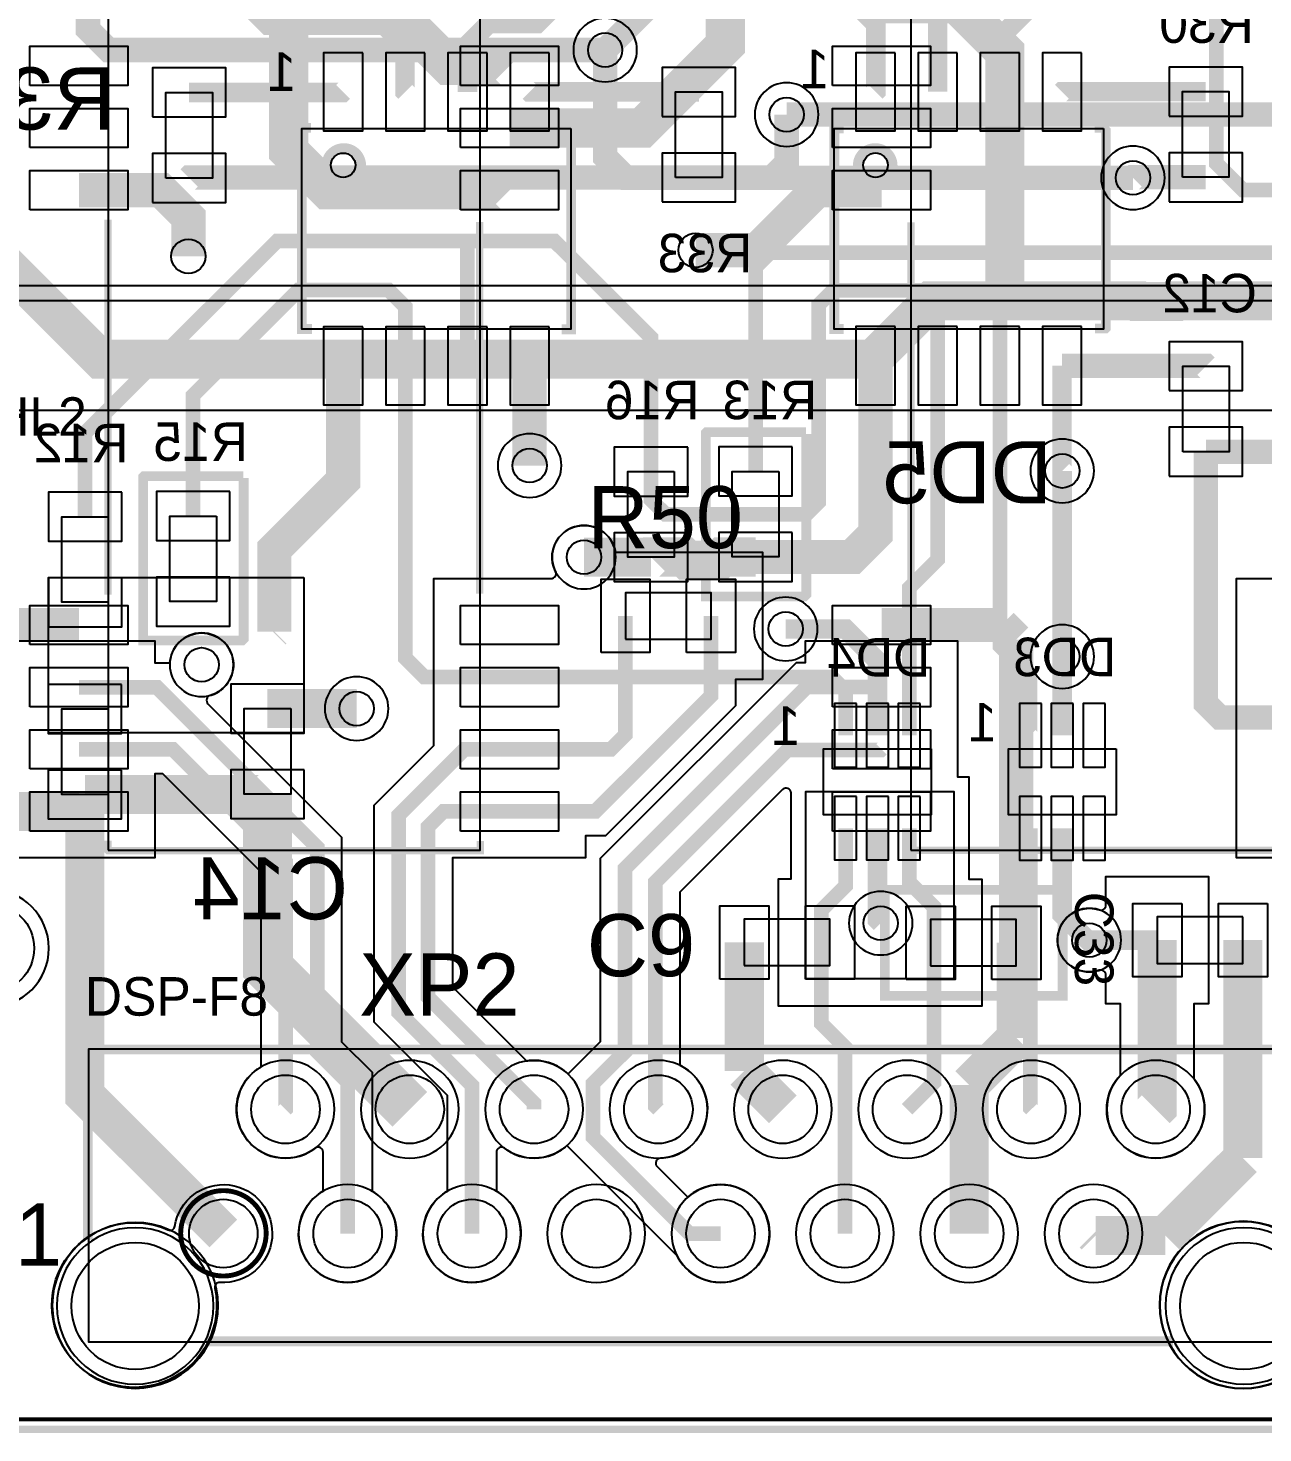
# Model space of a CAD drawing. Extents: x 0 to 112, y -6 to 118.
# Drawn here: x 63.51 to 88.74, y -0.08 to 28.64 of the extents above; entities that cross this region are included whole.
import ezdxf

# ---------------------------------------------------------------- set-up
doc = ezdxf.new("R2010")
doc.units = 0
for name, color, linetype in [('BOARD_GEOMETRY_OUTLINE', 1, 'CONTINUOUS'), ('ETCH_BOTTOM', 5, 'CONTINUOUS'), ('ETCH_GND', 3, 'CONTINUOUS'), ('ETCH_PWR', 4, 'CONTINUOUS'), ('ETCH_TOP', 2, 'CONTINUOUS'), ('MANUFACTURING_NO_PROBE_BOTTOM', 6, 'CONTINUOUS'), ('MANUFACTURING_NO_PROBE_TOP', 7, 'CONTINUOUS'), ('PACKAGE_GEOMETR_ASSEMBLY_BOTTO', 8, 'CONTINUOUS'), ('PACKAGE_GEOMETRY_ASSEMBLY_TOP', 9, 'CONTINUOUS'), ('PIN_BOTTOM', 17, 'CONTINUOUS'), ('PIN_GND', 15, 'CONTINUOUS'), ('PIN_PWR', 16, 'CONTINUOUS'), ('PIN_TOP', 14, 'CONTINUOUS'), ('REF_DES_SILKSCREEN_BOTTOM', 18, 'CONTINUOUS'), ('REF_DES_SILKSCREEN_TOP', 19, 'CONTINUOUS'), ('VIA_CLASS_BOTTOM', 29, 'CONTINUOUS'), ('VIA_CLASS_GND', 27, 'CONTINUOUS'), ('VIA_CLASS_PWR', 28, 'CONTINUOUS'), ('VIA_CLASS_TOP', 26, 'CONTINUOUS')]:
    doc.layers.add(name, color=color, linetype=linetype)

msp = doc.modelspace()

# ---------------------------------------------------------------- linework, layer by layer
at = {"layer": 'BOARD_GEOMETRY_OUTLINE', "const_width": 0.15}
msp.add_lwpolyline([(112.2, 118.2), (0, 118.2), (0, 0), (112.2, 0)], close=True, dxfattribs=at)
at = {"layer": 'ETCH_BOTTOM'}
for points, const_width in [([(84.7296, 31.486), (84.7266, 31.483), (84.7266, 29.8094), (83.366, 28.4488), (83.366, 27.3383)], 0.4), ([(68.0356, 30.3166), (68.0356, 29.0779), (68.4116, 28.7019), (70.7883, 28.7019), (71.2123, 28.2779), (71.2123, 27.3439), (71.219, 27.3372)], 0.4), ([(72.489, 27.3372), (72.489, 28.2952), (72.9303, 28.7365), (73.9124, 28.7365), (74.2711, 29.0952), (74.2711, 30.3098), (74.278, 30.3167)], 0.4), ([(82.096, 27.3383), (82.096, 29.989), (82.0972, 29.9902)], 0.4), ([(77.411, 29.5199), (76.6295, 29.5199), (75.3024, 28.1928)], 0.5), ([(80.826, 27.3383), (80.8341, 27.3464), (80.8341, 28.7216), (80.0358, 29.5199), (79.161, 29.5199)], 0.4), ([(66.8029, 27.3254), (69.9372, 27.3254), (69.949, 27.3372)], 0.4), ([(77.2165, 27.3366), (73.7596, 27.3366), (73.759, 27.3372)], 0.4), ([(87.5719, 27.3422), (84.6399, 27.3422), (84.636, 27.3383)], 0.4), ([(79.0099, 26.8728), (79.0099, 25.8866), (78.7099, 25.5866), (77.2165, 25.5866)], 0.5), ([(66.8029, 25.5754), (66.8141, 25.5866), (77.2165, 25.5866)], 0.5), ([(86.0846, 25.5798), (86.097, 25.5922), (87.5719, 25.5922)], 0.5), ([(64.6766, 18.6531), (64.6766, 20.366), (68.599, 24.2884), (72.4405, 24.2884)], 0.3), ([(72.489, 21.7372), (72.489, 24.2399), (72.4405, 24.2884)], 0.3), ([(72.4405, 24.2884), (74.2649, 24.2884), (76.2378, 22.3155), (76.2378, 19.5757)], 0.3), ([(83.366, 24.0502), (78.6742, 24.0502), (78.3742, 23.7502), (78.3742, 19.5794)], 0.3), ([(83.366, 21.7383), (83.366, 24.0502)], 0.3), ([(83.366, 24.0502), (90.678, 24.0502), (91.762, 22.9662), (91.762, 21.7372)], 0.3), ([(66.8839, 18.6668), (66.8839, 21.1312), (69.0401, 23.2874), (70.8738, 23.2874), (71.219, 22.9422), (71.219, 21.7372)], 0.3), ([(76.2378, 19.5757), (76.2378, 19.0011), (76.5377, 18.7012), (79.4125, 18.7012), (79.6631, 18.9518), (79.6631, 22.9812), (79.9631, 23.2812), (81.796, 23.2812), (82.096, 22.9812), (82.096, 21.7383)], 0.3), ([(69.949, 21.7372), (69.949, 19.3928), (68.5437, 17.9875), (68.5437, 16.304)], 0.7), ([(71.219, 21.7372), (71.219, 15.7645), (71.609, 15.3745), (79.9367, 15.3745), (80.215, 15.0962), (80.215, 14.1859)], 0.3), ([(73.759, 21.7372), (73.759, 19.6988)], 0.7), ([(80.826, 21.7383), (80.826, 18.3068), (80.3486, 17.8294), (78.3742, 17.8294)], 0.7), ([(82.096, 21.7383), (82.096, 17.7796), (81.515, 17.1986), (81.515, 14.1859)], 0.3), ([(83.9903, 14.1857), (83.9793, 14.1967), (83.9793, 15.3992), (83.366, 16.0125), (83.366, 21.7383)], 0.3), ([(84.636, 21.7383), (87.5683, 21.7383), (87.576, 21.7306)], 0.5), ([(84.636, 21.7383), (84.636, 19.594), (84.6403, 19.5897)], 0.4), ([(87.576, 19.9806), (89.9589, 19.9806), (90.4589, 20.4806), (90.4589, 21.7041), (90.492, 21.7372)], 0.5), ([(91.7572, 14.5472), (87.8656, 14.5472), (87.576, 14.8368), (87.576, 19.9806)], 0.5), ([(84.6403, 19.5897), (84.6403, 15.7935)], 0.4), ([(76.2378, 17.8257), (74.869, 17.8257)], 0.8), ([(78.3742, 17.8294), (77.6899, 17.8294), (77.6244, 17.7639), (76.9839, 17.7639), (76.9184, 17.8294), (76.2415, 17.8294), (76.2378, 17.8257)], 0.8), ([(68.5437, 16.304), (68.5281, 16.2884)], 0.7), ([(78.9907, 16.3579), (80.2171, 16.3579), (80.865, 15.71), (80.865, 14.1859)], 0.4), ([(84.6403, 15.7935), (84.6403, 14.1857)], 0.4), ([(68.4023, 14.7307), (70.225, 14.7307)], 0.8), ([(64.6733, 12.9749), (68.3965, 12.9749), (68.4023, 12.9807)], 0.8), ([(67.5, 4), (64.6733, 6.8267), (64.6733, 12.9749)], 0.8), ([(71.31, 6.54), (68.4023, 9.4477), (68.4023, 12.9807)], 1), ([(80.2, 4), (80.2, 7.8139), (79.7216, 8.2923), (79.7216, 10.6124), (80.215, 11.1058), (80.215, 12.2859)], 0.3), ([(80.865, 12.2859), (80.865, 10.4116), (80.9323, 10.3443)], 0.4), ([(81.47, 6.54), (82.0202, 7.0902), (82.0202, 10.6763), (81.515, 11.1815), (81.515, 12.2859)], 0.3), ([(84.01, 6.54), (83.9903, 6.5597), (83.9903, 12.2857)], 0.3), ([(85.1935, 9.9976), (85.166, 9.9976), (84.6403, 10.5233), (84.6403, 12.2857)], 0.4)]:
    msp.add_lwpolyline(points, dxfattribs=dict(at, const_width=const_width))
msp.add_lwpolyline([(69.1453, 17.4107), (69.1453, 14.2347), (63.9268, 14.2347), (63.9268, 17.4107)], close=True, dxfattribs=at)
at = {"layer": 'ETCH_GND'}
for points in [[(75.3024, 28.8429, 1), (75.3024, 27.5427, 1)], [(79.0099, 27.5229, 1), (79.0099, 26.2227, 1)], [(86.0846, 26.2299, 1), (86.0846, 24.9297, 1)], [(74.869, 18.4758, 1), (74.869, 17.1756, 1)], [(67.058, 16.2763, 1), (67.058, 14.9761, 1)], [(70.225, 15.3808, 1), (70.225, 14.0806, 1)], [(80.9323, 10.9944, 1), (80.9323, 9.6942, 1)], [(85.1935, 10.6477, 1), (85.1935, 9.3475, 1)], [(68.77, 7.5401, 1), (68.77, 5.5399, 1)], [(73.85, 7.5401, 1), (73.85, 5.5399, 1)], [(76.39, 7.5401, 1), (76.39, 5.5399, 1)], [(81.47, 7.5401, 1), (81.47, 5.5399, 1)], [(84.01, 7.5401, 1), (84.01, 5.5399, 1)], [(86.55, 7.5401, 1), (86.55, 5.5399, 1)], [(70.04, 5.0001, 1), (70.04, 2.9999, 1)], [(72.58, 5.0001, 1), (72.58, 2.9999, 1)], [(77.66, 5.0001, 1), (77.66, 2.9999, 1)], [(80.2, 5.0001, 1), (80.2, 2.9999, 1)], [(65.7016, 4.2257, 1), (65.7016, 0.8359, 1)], [(88.3378, 4.2499, 1), (88.3378, 0.8295, 1)]]:
    msp.add_lwpolyline(points, format="xyb", close=True, dxfattribs=at)
msp.add_lwpolyline([(92.5331, 23.3727), (46.1591, 23.3727), (46.1472, 23.344), (46.1472, 21.8965), (42.4068, 21.8965), (42.4068, 14.9748), (44.0693, 13.3123), (53.5849, 13.3123), (53.6995, 13.1977), (53.6995, 9.0703), (53.7435, 9.0263), (59.6306, 9.0263), (59.6306, 0.2057), (0.1868, 0.2057)], dxfattribs=at)
msp.add_lwpolyline([(59.9307, 0.206), (59.9307, 9.3264), (53.9996, 9.3264), (53.9996, 13.3453), (53.7336, 13.6113), (53.7103, 13.6113), (53.7092, 13.6124), (44.1944, 13.6124), (42.7112, 15.0956), (42.7112, 21.56), (46.4617, 21.56), (46.4617, 23.0726), (92.8254, 23.0726), (92.8257, 23.0724), (95.8505, 23.0724), (95.8505, 20.9869), (98.15, 20.9869), (98.1512, 20.9857), (98.2659, 20.9857), (98.2659, 13.1325), (111.8096, 13.1325), (111.8096, 0.206)], close=True, dxfattribs=at)
at = {"layer": 'ETCH_PWR', "const_width": 0.5}
for points in [[(74.6668, 58.7208), (74.6668, 35.1484), (74.156, 34.6376), (64.9178, 34.6376), (64.7373, 34.4571), (64.7373, 28.6088), (65.1533, 28.1928), (75.3024, 28.1928)], [(86.0846, 25.5798), (75.7285, 25.5798), (75.3024, 26.0059), (75.3024, 28.1928)], [(98.6912, 22.5141), (94.3325, 26.8728), (79.0099, 26.8728)]]:
    msp.add_lwpolyline(points, dxfattribs=at)
at = {"layer": 'ETCH_PWR'}
msp.add_lwpolyline([(111.7798, 0.1784), (59.9303, 0.1784), (59.9303, 8.5636), (59.9299, 8.564), (59.9299, 9.1208), (59.9296, 9.1211), (59.9296, 9.3252), (54.8318, 9.3252), (54.8302, 9.3268), (53.9998, 9.3268), (53.9998, 13.3216), (53.9843, 13.3372), (53.9843, 13.3403), (53.7117, 13.6129), (44.1979, 13.6129), (42.708, 15.1028), (42.708, 21.5355), (46.4611, 21.5355), (46.4611, 23.0725), (95.8504, 23.0725)], dxfattribs=at)
for points in [[(73.759, 20.3489, 1), (73.759, 19.0487, 1)], [(84.6403, 20.2398, 1), (84.6403, 18.9396, 1)], [(78.9907, 17.008, 1), (78.9907, 15.7078, 1)], [(84.6403, 16.4436, 1), (84.6403, 15.1434, 1)], [(62.7373, 11.0326, 1), (62.7373, 8.6324, 1)], [(68.77, 7.5401, 1), (68.77, 5.5399, 1)], [(71.31, 7.5401, 1), (71.31, 5.5399, 1)], [(73.85, 7.5401, 1), (73.85, 5.5399, 1)], [(76.39, 7.5401, 1), (76.39, 5.5399, 1)], [(78.93, 7.5401, 1), (78.93, 5.5399, 1)], [(81.47, 7.5401, 1), (81.47, 5.5399, 1)], [(84.01, 7.5401, 1), (84.01, 5.5399, 1)], [(67.329, 2.8802, -4.155207), (66.3697, 4.0745, 0.495504), (66.5115, 4.1516, -2.273022), (67.4349, 3.002, 0.495596), (67.329, 2.8802)], [(70.04, 5.0001, 1), (70.04, 2.9999, 1)], [(72.58, 5.0001, 1), (72.58, 2.9999, 1)], [(75.12, 5.0001, 1), (75.12, 2.9999, 1)], [(77.66, 5.0001, 1), (77.66, 2.9999, 1)], [(80.2, 5.0001, 1), (80.2, 2.9999, 1)], [(82.74, 5.0001, 1), (82.74, 2.9999, 1)], [(85.28, 5.0001, 1), (85.28, 2.9999, 1)], [(88.3366, 4.2403, 1), (88.3366, 0.8367, 1)]]:
    msp.add_lwpolyline(points, format="xyb", close=True, dxfattribs=at)
at = {"layer": 'ETCH_TOP'}
for points, const_width in [([(73.1119, 49.6226), (73.1119, 49.3505), (75.2542, 47.2082), (75.2542, 38.5088), (77.8219, 35.9411), (87.1345, 35.9411), (87.7859, 35.2897), (87.7859, 25.8789), (88.3363, 25.3285), (89.7484, 25.3285)], 0.3), ([(68.8368, 32.0326), (68.8368, 26.1333), (69.6368, 25.3333), (73.3449, 25.3333), (73.3497, 25.3285)], 0.8), ([(71.3075, 32.0327), (71.3075, 28.6742), (72.1075, 27.8742), (73.344, 27.8742), (73.3497, 27.8685)], 0.8), ([(77.7444, 32.0305), (77.7579, 32.017), (77.7579, 28.2996), (76.0568, 26.5985), (73.3497, 26.5985)], 0.8), ([(61.9352, 30.46), (61.741, 30.2658), (61.741, 25.1222), (64.9906, 21.8726), (80.7705, 21.8726), (81.9641, 23.0662), (83.466, 23.0662)], 0.8), ([(83.466, 23.0662), (83.466, 28.1518), (82.4793, 29.1385), (80.9484, 29.1385)], 0.8), ([(66.7883, 23.9774), (66.7883, 24.7723), (66.2321, 25.3285), (64.5497, 25.3285)], 0.7), ([(77.1488, 24.0995), (78.4025, 24.0995), (79.6315, 25.3285), (80.9484, 25.3285)], 0.7), ([(83.466, 23.0662), (86.1815, 23.0662), (86.1948, 23.0529), (86.9406, 23.0529), (86.9539, 23.0662), (92.9332, 23.0662), (93.2332, 23.3662), (93.2332, 24.7114)], 0.8), ([(61.4183, 16.4385), (64.5497, 16.4385)], 0.7), ([(77.4672, 16.6251), (77.4672, 14.9957), (75.1, 12.6285), (73.3497, 12.6285)], 0.3), ([(75.7172, 16.6251), (75.7172, 14.1984), (75.4173, 13.8985), (73.3497, 13.8985)], 0.3), ([(83.401, 16.4385), (80.9484, 16.4385)], 0.7), ([(83.701, 16.1385), (83.401, 16.4385)], 0.7), ([(83.701, 9.9449), (83.701, 16.1385)], 0.7), ([(70.04, 4), (70.04, 7.0937), (69.4186, 7.7151), (69.4186, 11.8925), (66.1426, 15.1685), (64.5497, 15.1685)], 0.3), ([(77.66, 4), (77.0244, 4), (75.0526, 5.9718), (75.0526, 7.0639), (75.7099, 7.7212), (75.7099, 11.4636), (79.4216, 15.1753), (80.9416, 15.1753), (80.9484, 15.1685)], 0.3), ([(68.77, 6.54), (68.7757, 6.5457), (68.7757, 11.5926), (66.4698, 13.8985), (64.5497, 13.8985)], 0.3), ([(72.58, 4), (72.58, 7.0257), (71.081, 8.5247), (71.081, 12.5518), (72.4277, 13.8985), (73.3497, 13.8985)], 0.3), ([(76.39, 6.54), (76.3261, 6.6039), (76.3261, 11.1833), (79.0283, 13.8855), (80.9354, 13.8855), (80.9484, 13.8985)], 0.3), ([(64.5497, 12.6285), (62.1329, 12.6285), (61.3237, 11.8193)], 0.8), ([(73.85, 6.54), (73.85, 6.6657), (71.6805, 8.8352), (71.6805, 12.3118), (71.9972, 12.6285), (73.3497, 12.6285)], 0.3), ([(78.145, 9.9513), (78.145, 7.325)], 0.8), ([(83.701, 9.9449), (83.701, 7.9989)], 0.8), ([(86.55, 6.54), (86.5815, 6.5715), (86.5815, 9.9976)], 0.8), ([(88.3315, 5.5418), (88.3315, 9.9976)], 0.8), ([(85.1935, 9.9976), (86.5815, 9.9976)], 0.4), ([(83.701, 7.9989), (82.74, 7.0379)], 0.8), ([(78.145, 7.325), (78.93, 6.54)], 0.8), ([(82.74, 7.0379), (82.74, 4)], 0.8), ([(86.7489, 3.9592), (88.3315, 5.5418)], 0.8), ([(85.28, 4), (85.3208, 3.9592)], 0.8), ([(85.3208, 3.9592), (86.7489, 3.9592)], 0.8)]:
    msp.add_lwpolyline(points, dxfattribs=dict(at, const_width=const_width))
for points in [[(59.9386, 0.2201), (59.8956, 0.2631), (59.8956, 9.3202), (53.977, 9.3202), (53.977, 13.4168), (53.7887, 13.6051), (44.2033, 13.6051), (42.6842, 15.1242), (42.6842, 20.8279), (60.0005, 20.8279), (60.0005, 19.7787), (60.8227, 18.9565), (62.7007, 18.9565), (62.7007, 20.8279), (94.3788, 20.8279), (94.379, 20.7624), (94.379, 19.728), (98.2661, 19.728), (98.2661, 13.1608), (98.3531, 13.1608), (98.3531, 13.1466), (111.8164, 13.1466), (111.8164, 0.2201)], [(91.2985, 11.6784), (88.1983, 11.6784), (88.1983, 17.3886), (91.2985, 17.3886)], [(82.4141, 9.2088), (79.3994, 9.2088), (79.3994, 13.0388), (82.4289, 13.0388), (82.4289, 9.2236)]]:
    msp.add_lwpolyline(points, close=True, dxfattribs=at)
for points in [[(73.1042, 4.8517, -3.532601), (72.0558, 4.8517), (72.0799, 4.8665), (72.0799, 6.8186), (70.5809, 8.3176), (70.5809, 12.7589), (71.7996, 13.9776), (71.7996, 17.3886), (74.1966, 17.3886, 0.557248), (74.2874, 17.5353, -1.131891), (75.504, 17.965), (75.5127, 17.9252), (78.5173, 17.9252), (78.5173, 15.325), (77.9673, 15.325), (77.9673, 14.7886), (75.3071, 12.1284), (74.8998, 12.1284), (74.8998, 11.6784), (72.1806, 11.6784), (72.1806, 9.0423), (73.6947, 7.5283), (73.7195, 7.5315, -0.215434), (74.5079, 7.2933), (74.5436, 7.2621), (75.2098, 7.9283), (75.2098, 11.6707), (79.2145, 15.6754), (79.3983, 15.6754), (79.3983, 16.1186), (82.4985, 16.1186), (82.4985, 13.3389), (82.729, 13.3389), (82.729, 11.245), (83.0011, 11.245), (83.0011, 8.6448), (80.9009, 8.6448), (80.9009, 8.6512), (78.8449, 8.6512), (78.8449, 11.2514), (79.0993, 11.2514), (79.0993, 13.0045, 0.668179), (78.9262, 13.0762), (76.8262, 10.9762), (76.8262, 7.4405), (76.8534, 7.4263, -0.767498), (76.4314, 5.5408, 0.653311), (76.3639, 5.3677), (76.9888, 4.7428), (77.0243, 4.7721, -2.836264), (76.7701, 3.5436), (76.7665, 3.5507), (74.5206, 5.7966), (74.485, 5.7674, -0.348153), (73.243, 5.7451, 0.621108), (73.0801, 5.6646), (73.0801, 4.8665)], [(70.225, 15.3808, 1), (70.225, 14.0806, 1)], [(87.3421, 7.1505, -2.15827), (85.8178, 7.2213), (85.8314, 7.2359), (85.8314, 8.6975), (85.5314, 8.6975), (85.5314, 9.2843, 0.511426), (85.3981, 9.3805, -1.385081), (85.3981, 10.6147, 0.511426), (85.5314, 10.7109), (85.5314, 11.2977), (87.6316, 11.2977), (87.6316, 8.6975), (87.3316, 8.6975), (87.3316, 7.1642)], [(81.47, 7.5401, 1), (81.47, 5.5399, 1)], [(84.01, 7.5401, 1), (84.01, 5.5399, 1)], [(80.2, 5.0001, 1), (80.2, 2.9999, 1)], [(65.7, 4.1201, 1), (65.7, 0.9199, 1)], [(88.35, 4.1201, 1), (88.35, 0.9199, 1)]]:
    msp.add_lwpolyline(points, format="xyb", close=True, dxfattribs=at)
msp.add_lwpolyline([(62.9996, 16.1186), (66.0998, 16.1186), (66.0998, 15.6686), (66.4078, 15.6686), (66.4137, 15.7126, -1.857402), (67.2323, 14.9999, 0.574112), (67.1878, 14.8305), (69.9187, 12.0996), (69.9187, 7.9222), (70.5401, 7.3008), (70.5401, 4.8665), (70.5642, 4.8517, -3.532601), (69.5158, 4.8517), (69.5399, 4.8665), (69.5399, 5.6646, 0.621379), (69.377, 5.7451, -1.054861), (68.2512, 7.395), (68.2756, 7.4098), (68.2756, 11.3855), (66.2627, 13.3984), (66.0998, 13.3984), (66.0998, 11.6784), (62.9996, 11.6784)], format="xyb", dxfattribs=at)
at = {"layer": 'MANUFACTURING_NO_PROBE_BOTTOM', "const_width": 0.2}
for points in [[(69.2928, 26.5998), (69.1053, 26.5998), (69.1052, 26.5997), (69.1052, 22.4908), (69.3107, 22.4908)], [(74.3933, 26.5909), (74.6077, 26.5909), (74.6077, 22.4819), (74.4112, 22.4819)], [(80.1727, 26.5909), (79.9851, 26.5909), (79.9851, 22.4908), (80.1727, 22.4908)], [(85.3, 26.5999), (85.4786, 26.5999), (85.5322, 26.5463), (85.5322, 22.5087), (85.5233, 22.4998), (85.3089, 22.4998)], [(79.4119, 20.3459), (79.4119, 17.0589), (79.376, 17.023), (77.3573, 17.023), (77.3573, 20.3638), (77.3752, 20.3817), (79.4028, 20.3817)], [(67.9172, 19.4445), (67.9172, 16.1575), (67.8813, 16.1216), (65.8626, 16.1216), (65.8626, 19.4624), (65.8805, 19.4803), (67.9081, 19.4803)]]:
    msp.add_lwpolyline(points, dxfattribs=at)
for points in [[(70.3173, 25.832, 1), (69.6055, 25.832, 1)], [(81.1753, 25.832, 1), (80.4635, 25.832, 1)]]:
    msp.add_lwpolyline(points, format="xyb", close=True, dxfattribs=at)
at = {"layer": 'MANUFACTURING_NO_PROBE_TOP'}
for points, const_width in [([(65.1481, 24.724), (65.1481, 17.0598)], 0.15), ([(72.7408, 24.6793), (72.7408, 17.0777)], 0.15), ([(81.5483, 24.6704), (81.5483, 17.0866)], 0.15), ([(65.1481, 12.0308), (65.1481, 11.8433), (65.1391, 11.8343), (65.148, 11.8254), (72.7498, 11.8254), (72.7498, 12.0219)], 0.15), ([(81.5393, 12.0218), (81.5393, 11.8432), (81.5482, 11.8343), (89.141, 11.8343), (89.15, 11.8433), (89.15, 12.0219)], 0.15), ([(81.0145, 10.8465), (81.0145, 8.8585), (84.6502, 8.8585), (84.6502, 10.9181), (84.5427, 11.0256), (81.0145, 11.0256), (81.0145, 10.7569), (81.0324, 10.739)], 0.2), ([(64.7346, 3.8739), (64.7346, 7.7421), (64.7525, 7.76), (89.2869, 7.76), (89.3228, 7.7241), (89.3228, 3.838)], 0.2), ([(67.1523, 1.7965), (86.9052, 1.7965)], 0.2)]:
    msp.add_lwpolyline(points, dxfattribs=dict(at, const_width=const_width))
at = {"layer": 'MANUFACTURING_NO_PROBE_TOP', "const_width": 0.1}
msp.add_lwpolyline([(68.3763, 4.0045, 1), (66.6299, 4.0045, 1)], format="xyb", close=True, dxfattribs=at)
at = {"layer": 'PACKAGE_GEOMETR_ASSEMBLY_BOTTO'}
for points in [[(66.3279, 25.5754), (66.3279, 27.3254), (67.2779, 27.3254), (67.2779, 25.5754)], [(76.7415, 25.5866), (76.7415, 27.3366), (77.6915, 27.3366), (77.6915, 25.5866)], [(87.0969, 25.5922), (87.0969, 27.3422), (88.0469, 27.3422), (88.0469, 25.5922)], [(74.604, 26.5872), (74.604, 22.4872), (69.104, 22.4872), (69.104, 26.5872)], [(85.481, 26.5883), (85.481, 22.4883), (79.981, 22.4883), (79.981, 26.5883)], [(87.101, 19.9806), (87.101, 21.7306), (88.051, 21.7306), (88.051, 19.9806)], [(76.7128, 19.5757), (76.7128, 17.8257), (75.7628, 17.8257), (75.7628, 19.5757)], [(78.8492, 19.5794), (78.8492, 17.8294), (77.8992, 17.8294), (77.8992, 19.5794)], [(67.3589, 18.6668), (67.3589, 16.9168), (66.4089, 16.9168), (66.4089, 18.6668)], [(65.1516, 18.6531), (65.1516, 16.9031), (64.2016, 16.9031), (64.2016, 18.6531)], [(65.1483, 14.7249), (65.1483, 12.9749), (64.1983, 12.9749), (64.1983, 14.7249)], [(68.8773, 14.7307), (68.8773, 12.9807), (67.9273, 12.9807), (67.9273, 14.7307)], [(81.965, 13.9109), (81.965, 12.5609), (79.765, 12.5609), (79.765, 13.9109)], [(85.7403, 13.9107), (85.7403, 12.5607), (83.5403, 12.5607), (83.5403, 13.9107)]]:
    msp.add_lwpolyline(points, close=True, dxfattribs=at)
for points in [[(69.699, 25.8372, -0.414214), (69.949, 26.0872, -0.414214), (70.199, 25.8372, -0.414214), (69.949, 25.5872, -0.414214), (69.699, 25.8372)], [(80.576, 25.8383, -0.414214), (80.826, 26.0883, -0.414214), (81.076, 25.8383, -0.414214), (80.826, 25.5883, -0.414214), (80.576, 25.8383)]]:
    msp.add_lwpolyline(points, format="xyb", close=True, dxfattribs=at)
at = {"layer": 'PACKAGE_GEOMETRY_ASSEMBLY_TOP'}
for points in [[(65.1497, 11.8335), (72.7497, 11.8335), (72.7497, 29.9335), (65.1497, 29.9335)], [(81.5484, 11.8335), (89.1484, 11.8335), (89.1484, 29.9335), (81.5484, 29.9335)], [(75.7172, 16.1501), (77.4672, 16.1501), (77.4672, 17.1001), (75.7172, 17.1001)], [(78.145, 9.4763), (79.895, 9.4763), (79.895, 10.4263), (78.145, 10.4263)], [(81.951, 9.4699), (83.701, 9.4699), (83.701, 10.4199), (81.951, 10.4199)], [(88.3315, 10.4726), (86.5815, 10.4726), (86.5815, 9.5226), (88.3315, 9.5226)], [(89.3072, 1.7874), (89.3072, 7.7674), (64.7472, 7.7674), (64.7472, 1.7874)]]:
    msp.add_lwpolyline(points, close=True, dxfattribs=at)
at = {"layer": 'PIN_BOTTOM'}
for points in [[(70.349, 28.1372), (69.549, 28.1372), (69.549, 26.5372), (70.349, 26.5372)], [(71.619, 28.1372), (70.819, 28.1372), (70.819, 26.5372), (71.619, 26.5372)], [(72.889, 28.1372), (72.089, 28.1372), (72.089, 26.5372), (72.889, 26.5372)], [(74.159, 28.1372), (73.359, 28.1372), (73.359, 26.5372), (74.159, 26.5372)], [(81.226, 28.1383), (80.426, 28.1383), (80.426, 26.5383), (81.226, 26.5383)], [(82.496, 28.1383), (81.696, 28.1383), (81.696, 26.5383), (82.496, 26.5383)], [(83.766, 28.1383), (82.966, 28.1383), (82.966, 26.5383), (83.766, 26.5383)], [(85.036, 28.1383), (84.236, 28.1383), (84.236, 26.5383), (85.036, 26.5383)], [(66.0529, 26.8254), (67.5529, 26.8254), (67.5529, 27.8254), (66.0529, 27.8254)], [(76.4665, 26.8366), (77.9665, 26.8366), (77.9665, 27.8366), (76.4665, 27.8366)], [(86.8219, 26.8422), (88.3219, 26.8422), (88.3219, 27.8422), (86.8219, 27.8422)], [(66.0529, 25.0754), (67.5529, 25.0754), (67.5529, 26.0754), (66.0529, 26.0754)], [(76.4665, 25.0866), (77.9665, 25.0866), (77.9665, 26.0866), (76.4665, 26.0866)], [(86.8219, 25.0922), (88.3219, 25.0922), (88.3219, 26.0922), (86.8219, 26.0922)], [(70.349, 22.5372), (69.549, 22.5372), (69.549, 20.9372), (70.349, 20.9372)], [(71.619, 22.5372), (70.819, 22.5372), (70.819, 20.9372), (71.619, 20.9372)], [(72.889, 22.5372), (72.089, 22.5372), (72.089, 20.9372), (72.889, 20.9372)], [(74.159, 22.5372), (73.359, 22.5372), (73.359, 20.9372), (74.159, 20.9372)], [(81.226, 22.5383), (80.426, 22.5383), (80.426, 20.9383), (81.226, 20.9383)], [(82.496, 22.5383), (81.696, 22.5383), (81.696, 20.9383), (82.496, 20.9383)], [(83.766, 22.5383), (82.966, 22.5383), (82.966, 20.9383), (83.766, 20.9383)], [(85.036, 22.5383), (84.236, 22.5383), (84.236, 20.9383), (85.036, 20.9383)], [(86.826, 21.2306), (88.326, 21.2306), (88.326, 22.2306), (86.826, 22.2306)], [(86.826, 19.4806), (88.326, 19.4806), (88.326, 20.4806), (86.826, 20.4806)], [(76.9878, 20.0757), (75.4878, 20.0757), (75.4878, 19.0757), (76.9878, 19.0757)], [(79.1242, 20.0794), (77.6242, 20.0794), (77.6242, 19.0794), (79.1242, 19.0794)], [(65.4266, 19.1531), (63.9266, 19.1531), (63.9266, 18.1531), (65.4266, 18.1531)], [(67.6339, 19.1668), (66.1339, 19.1668), (66.1339, 18.1668), (67.6339, 18.1668)], [(76.9878, 18.3257), (75.4878, 18.3257), (75.4878, 17.3257), (76.9878, 17.3257)], [(79.1242, 18.3294), (77.6242, 18.3294), (77.6242, 17.3294), (79.1242, 17.3294)], [(65.4266, 17.4031), (63.9266, 17.4031), (63.9266, 16.4031), (65.4266, 16.4031)], [(67.6339, 17.4168), (66.1339, 17.4168), (66.1339, 16.4168), (67.6339, 16.4168)], [(65.4233, 15.2249), (63.9233, 15.2249), (63.9233, 14.2249), (65.4233, 14.2249)], [(69.1523, 15.2307), (67.6523, 15.2307), (67.6523, 14.2307), (69.1523, 14.2307)], [(80.44, 14.8359), (79.99, 14.8359), (79.99, 13.5359), (80.44, 13.5359)], [(81.09, 14.8359), (80.64, 14.8359), (80.64, 13.5359), (81.09, 13.5359)], [(81.74, 14.8359), (81.29, 14.8359), (81.29, 13.5359), (81.74, 13.5359)], [(84.2153, 14.8357), (83.7653, 14.8357), (83.7653, 13.5357), (84.2153, 13.5357)], [(84.8653, 14.8357), (84.4153, 14.8357), (84.4153, 13.5357), (84.8653, 13.5357)], [(85.5153, 14.8357), (85.0653, 14.8357), (85.0653, 13.5357), (85.5153, 13.5357)], [(65.4233, 13.4749), (63.9233, 13.4749), (63.9233, 12.4749), (65.4233, 12.4749)], [(69.1523, 13.4807), (67.6523, 13.4807), (67.6523, 12.4807), (69.1523, 12.4807)], [(80.44, 12.9359), (79.99, 12.9359), (79.99, 11.6359), (80.44, 11.6359)], [(81.09, 12.9359), (80.64, 12.9359), (80.64, 11.6359), (81.09, 11.6359)], [(81.74, 12.9359), (81.29, 12.9359), (81.29, 11.6359), (81.74, 11.6359)], [(84.2153, 12.9357), (83.7653, 12.9357), (83.7653, 11.6357), (84.2153, 11.6357)], [(84.8653, 12.9357), (84.4153, 12.9357), (84.4153, 11.6357), (84.8653, 11.6357)], [(85.5153, 12.9357), (85.0653, 12.9357), (85.0653, 11.6357), (85.5153, 11.6357)]]:
    msp.add_lwpolyline(points, close=True, dxfattribs=at)
for centre, radius in [((68.77, 6.54), 0.7), ((71.31, 6.54), 0.7), ((73.85, 6.54), 0.7), ((76.39, 6.54), 0.7), ((78.93, 6.54), 0.7), ((81.47, 6.54), 0.7), ((84.01, 6.54), 0.7), ((86.55, 6.54), 0.7), ((67.5, 4), 0.7), ((70.04, 4), 0.7), ((72.58, 4), 0.7), ((75.12, 4), 0.7), ((77.66, 4), 0.7), ((80.2, 4), 0.7), ((82.74, 4), 0.7), ((85.28, 4), 0.7), ((65.7, 2.52), 1.3), ((88.35, 2.52), 1.3)]:
    msp.add_circle(centre, radius, dxfattribs=at)
at = {"layer": 'PIN_GND'}
for centre in [(68.77, 6.54), (71.31, 6.54), (73.85, 6.54), (76.39, 6.54), (78.93, 6.54), (81.47, 6.54), (84.01, 6.54), (86.55, 6.54), (67.5, 4), (70.04, 4), (72.58, 4), (75.12, 4), (77.66, 4), (80.2, 4), (82.74, 4), (85.28, 4)]:
    msp.add_circle(centre, 0.7, dxfattribs=at)
at = {"layer": 'PIN_PWR'}
for centre in [(68.77, 6.54), (71.31, 6.54), (73.85, 6.54), (76.39, 6.54), (78.93, 6.54), (81.47, 6.54), (84.01, 6.54), (86.55, 6.54), (67.5, 4), (70.04, 4), (72.58, 4), (75.12, 4), (77.66, 4), (80.2, 4), (82.74, 4), (85.28, 4)]:
    msp.add_circle(centre, 0.7, dxfattribs=at)
at = {"layer": 'PIN_TOP'}
for points in [[(63.5497, 27.4685), (63.5497, 28.2685), (65.5497, 28.2685), (65.5497, 27.4685)], [(72.3497, 27.4685), (72.3497, 28.2685), (74.3497, 28.2685), (74.3497, 27.4685)], [(79.9484, 27.4685), (79.9484, 28.2685), (81.9484, 28.2685), (81.9484, 27.4685)], [(63.5497, 26.1985), (63.5497, 26.9985), (65.5497, 26.9985), (65.5497, 26.1985)], [(72.3497, 26.1985), (72.3497, 26.9985), (74.3497, 26.9985), (74.3497, 26.1985)], [(79.9484, 26.1985), (79.9484, 26.9985), (81.9484, 26.9985), (81.9484, 26.1985)], [(63.5497, 24.9285), (63.5497, 25.7285), (65.5497, 25.7285), (65.5497, 24.9285)], [(72.3497, 24.9285), (72.3497, 25.7285), (74.3497, 25.7285), (74.3497, 24.9285)], [(79.9484, 24.9285), (79.9484, 25.7285), (81.9484, 25.7285), (81.9484, 24.9285)], [(75.2172, 15.8751), (75.2172, 17.3751), (76.2172, 17.3751), (76.2172, 15.8751)], [(76.9672, 15.8751), (76.9672, 17.3751), (77.9672, 17.3751), (77.9672, 15.8751)], [(63.5497, 16.0385), (63.5497, 16.8385), (65.5497, 16.8385), (65.5497, 16.0385)], [(72.3497, 16.0385), (72.3497, 16.8385), (74.3497, 16.8385), (74.3497, 16.0385)], [(79.9484, 16.0385), (79.9484, 16.8385), (81.9484, 16.8385), (81.9484, 16.0385)], [(63.5497, 14.7685), (63.5497, 15.5685), (65.5497, 15.5685), (65.5497, 14.7685)], [(72.3497, 14.7685), (72.3497, 15.5685), (74.3497, 15.5685), (74.3497, 14.7685)], [(79.9484, 14.7685), (79.9484, 15.5685), (81.9484, 15.5685), (81.9484, 14.7685)], [(63.5497, 13.4985), (63.5497, 14.2985), (65.5497, 14.2985), (65.5497, 13.4985)], [(72.3497, 13.4985), (72.3497, 14.2985), (74.3497, 14.2985), (74.3497, 13.4985)], [(79.9484, 13.4985), (79.9484, 14.2985), (81.9484, 14.2985), (81.9484, 13.4985)], [(63.5497, 12.2285), (63.5497, 13.0285), (65.5497, 13.0285), (65.5497, 12.2285)], [(72.3497, 12.2285), (72.3497, 13.0285), (74.3497, 13.0285), (74.3497, 12.2285)], [(79.9484, 12.2285), (79.9484, 13.0285), (81.9484, 13.0285), (81.9484, 12.2285)], [(77.645, 9.2013), (77.645, 10.7013), (78.645, 10.7013), (78.645, 9.2013)], [(79.395, 9.2013), (79.395, 10.7013), (80.395, 10.7013), (80.395, 9.2013)], [(81.451, 9.1949), (81.451, 10.6949), (82.451, 10.6949), (82.451, 9.1949)], [(83.201, 9.1949), (83.201, 10.6949), (84.201, 10.6949), (84.201, 9.1949)], [(87.0815, 10.7476), (87.0815, 9.2476), (86.0815, 9.2476), (86.0815, 10.7476)], [(88.8315, 10.7476), (88.8315, 9.2476), (87.8315, 9.2476), (87.8315, 10.7476)]]:
    msp.add_lwpolyline(points, close=True, dxfattribs=at)
for centre, radius in [((68.77, 6.54), 0.7), ((71.31, 6.54), 0.7), ((73.85, 6.54), 0.7), ((76.39, 6.54), 0.7), ((78.93, 6.54), 0.7), ((81.47, 6.54), 0.7), ((84.01, 6.54), 0.7), ((86.55, 6.54), 0.7), ((67.5, 4), 0.7), ((70.04, 4), 0.7), ((72.58, 4), 0.7), ((75.12, 4), 0.7), ((77.66, 4), 0.7), ((80.2, 4), 0.7), ((82.74, 4), 0.7), ((85.28, 4), 0.7), ((65.7, 2.52), 1.3), ((88.35, 2.52), 1.3)]:
    msp.add_circle(centre, radius, dxfattribs=at)
at = {"layer": 'VIA_CLASS_BOTTOM'}
for centre, radius in [((75.3024, 28.1928), 0.35), ((79.0099, 26.8728), 0.35), ((86.0846, 25.5798), 0.35), ((77.1488, 24.0995), 0.35), ((66.7883, 23.9774), 0.35), ((73.759, 19.6988), 0.35), ((84.6403, 19.5897), 0.35), ((74.869, 17.8257), 0.35), ((78.9907, 16.3579), 0.35), ((84.6403, 15.7935), 0.35), ((67.058, 15.6262), 0.35), ((70.225, 14.7307), 0.35), ((62.7373, 9.8325), 0.9), ((80.9323, 10.3443), 0.35), ((85.1935, 9.9976), 0.35)]:
    msp.add_circle(centre, radius, dxfattribs=at)
at = {"layer": 'VIA_CLASS_GND'}
for centre, radius in [((75.3024, 28.1928), 0.35), ((79.0099, 26.8728), 0.35), ((86.0846, 25.5798), 0.35), ((77.1488, 24.0995), 0.35), ((66.7883, 23.9774), 0.35), ((73.759, 19.6988), 0.35), ((84.6403, 19.5897), 0.35), ((74.869, 17.8257), 0.35), ((78.9907, 16.3579), 0.35), ((84.6403, 15.7935), 0.35), ((67.058, 15.6262), 0.35), ((70.225, 14.7307), 0.35), ((62.7373, 9.8325), 0.9), ((80.9323, 10.3443), 0.35), ((85.1935, 9.9976), 0.35)]:
    msp.add_circle(centre, radius, dxfattribs=at)
at = {"layer": 'VIA_CLASS_PWR'}
for centre, radius in [((75.3024, 28.1928), 0.35), ((79.0099, 26.8728), 0.35), ((86.0846, 25.5798), 0.35), ((77.1488, 24.0995), 0.35), ((66.7883, 23.9774), 0.35), ((73.759, 19.6988), 0.35), ((84.6403, 19.5897), 0.35), ((74.869, 17.8257), 0.35), ((78.9907, 16.3579), 0.35), ((84.6403, 15.7935), 0.35), ((67.058, 15.6262), 0.35), ((70.225, 14.7307), 0.35), ((62.7373, 9.8325), 0.9), ((80.9323, 10.3443), 0.35), ((85.1935, 9.9976), 0.35)]:
    msp.add_circle(centre, radius, dxfattribs=at)
at = {"layer": 'VIA_CLASS_TOP'}
for centre, radius in [((75.3024, 28.1928), 0.35), ((79.0099, 26.8728), 0.35), ((86.0846, 25.5798), 0.35), ((77.1488, 24.0995), 0.35), ((66.7883, 23.9774), 0.35), ((73.759, 19.6988), 0.35), ((84.6403, 19.5897), 0.35), ((74.869, 17.8257), 0.35), ((78.9907, 16.3579), 0.35), ((84.6403, 15.7935), 0.35), ((67.058, 15.6262), 0.35), ((70.225, 14.7307), 0.35), ((62.7373, 9.8325), 0.9), ((80.9323, 10.3443), 0.35), ((85.1935, 9.9976), 0.35)]:
    msp.add_circle(centre, radius, dxfattribs=at)

# ---------------------------------------------------------------- texts
at = {"layer": 'MANUFACTURING_NO_PROBE_BOTTOM', "text_generation_flag": 2}
for p in [(68.9919, 27.356), (79.878, 27.4125), (79.2956, 13.9894), (83.3079, 14.0598)]:
    msp.add_text('1', height=0.7874, dxfattribs=at).set_placement(p)
at = {"layer": 'MANUFACTURING_NO_PROBE_TOP'}
msp.add_text('DSP-F8', height=0.7874, dxfattribs=at).set_placement((64.6711, 8.4541))
at = {"layer": 'MANUFACTURING_NO_PROBE_TOP', "width": 1.02}
msp.add_text('1', height=1.27, dxfattribs=at).set_placement((63.2449, 3.3444))
at = {"layer": 'REF_DES_SILKSCREEN_BOTTOM', "text_generation_flag": 2}
for s, p in [('R30', (88.5538, 28.3386)), ('R33', (78.3083, 23.6497)), ('C12', (88.6189, 22.8299)), ('R16', (77.2282, 20.6451)), ('R13', (79.6336, 20.6464)), ('R12', (65.5623, 19.7647)), ('R15', (68.004, 19.7925)), ('DD4', (81.946, 15.3849)), ('DD3', (85.7468, 15.3932))]:
    msp.add_text(s, height=0.7874, dxfattribs=at).set_placement(p)
at = {"layer": 'REF_DES_SILKSCREEN_BOTTOM', "text_generation_flag": 2, "width": 1.02}
for s, p in [('R32', (65.2853, 26.5656)), ('DD5', (84.4337, 18.9265)), ('C14', (70.0513, 10.4228))]:
    msp.add_text(s, height=1.27, dxfattribs=at).set_placement(p)
at = {"layer": 'REF_DES_SILKSCREEN_TOP'}
msp.add_text('HL2', height=0.7874, dxfattribs=at).set_placement((62.7797, 20.3065))
at = {"layer": 'REF_DES_SILKSCREEN_TOP', "width": 1.02}
for s, p in [('R50', (74.9406, 18.008)), ('C9', (74.9271, 9.2594)), ('XP2', (70.2796, 8.4567))]:
    msp.add_text(s, height=1.27, dxfattribs=at).set_placement(p)
at = {"layer": 'REF_DES_SILKSCREEN_TOP'}
msp.add_text('C33', height=0.7874, rotation=270, dxfattribs=at).set_placement((84.9003, 10.9875))

doc.saveas('drawing.dxf')
